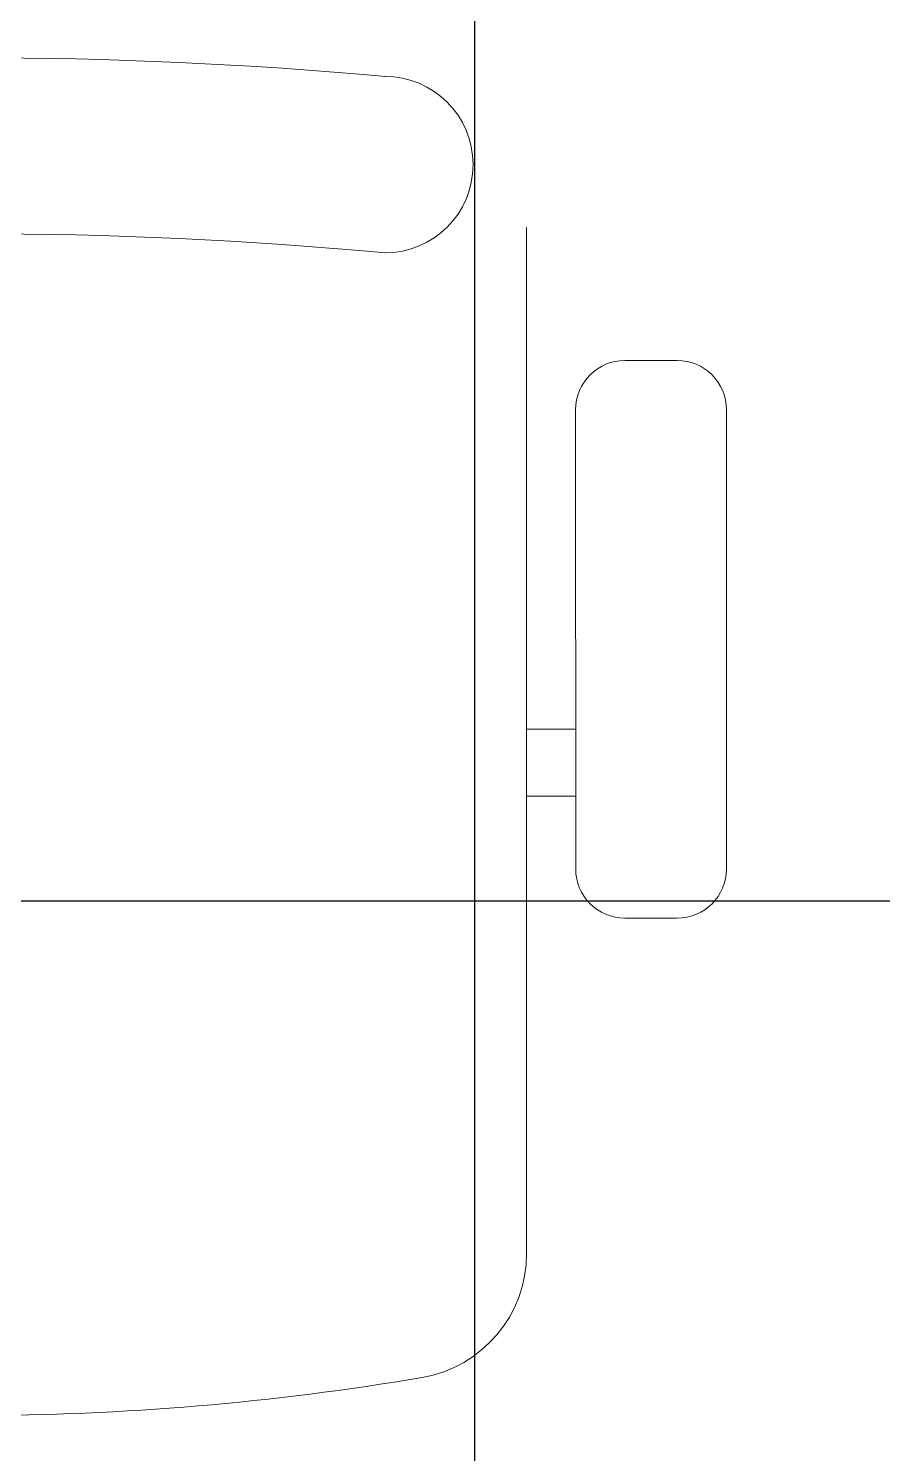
# Model space of a CAD drawing. Extents: x -12260 to 57327, y -29287 to 19916.
# Drawn here: x 16128 to 16468, y 7920 to 8487 of the extents above; entities that cross this region are included whole.
import ezdxf

# ---------------------------------------------------------------- set-up
doc = ezdxf.new("R2010")
doc.units = 0
doc.header["$LTSCALE"] = 0.25
doc.linetypes.add('DASHDOT', pattern=[25.4, 12.7, -6.35, 0, -6.35])
doc.layers.add('01-First Floor-FUR$0$FALSE CEILING', color=251, linetype='Continuous')
for name, color, linetype, lineweight in [('01-First Floor-FUR$0$LOADING', 253, 'Continuous', 5), ('01-First Floor-FUR$0$NEW Wall', 166, 'Continuous', 5), ('E-LITE-CLNG-CNDT', 6, 'DASHDOT', 35)]:
    doc.layers.add(name, color=color, linetype=linetype, lineweight=lineweight)

# ---------------------------------------------------------------- blocks, each defined once
blk = doc.blocks.new('*X119')
at = {"color": 0}
for p, q in [((5, 3), (5, 3)), ((5, 3), (5, 3)), ((5, 3), (5, 3)), ((5, 3), (5, 3)), ((5, 3), (5, 3)), ((5, 3), (5, 3)), ((5, 3), (5, 3)), ((5, 3), (5, 3)), ((5, 3), (5, 3)), ((5, 3), (5, 3)), ((5, 3), (5, 3)), ((5, 3), (5, 3)), ((5, 3), (5, 3)), ((5, 3), (5, 3)), ((5, 3), (5, 3)), ((5, 3), (5, 3)), ((5, 3), (5, 3)), ((5, 3), (5, 3)), ((5, 3), (5, 3)), ((5, 3), (5, 3)), ((5, 3), (5, 3)), ((5, 3), (5, 3)), ((5, 3), (5, 3)), ((5, 3), (5, 3)), ((5, 3), (5, 3)), ((5, 3), (5, 3)), ((5, 3), (5, 3)), ((5, 3), (5, 3)), ((5, 3), (5, 3)), ((5, 3), (5, 3)), ((5, 3), (5, 3)), ((5, 3), (5, 3)), ((5, 3), (5, 3)), ((5, 3), (5, 3)), ((5, 3), (5, 3)), ((5, 3), (5, 3)), ((5, 3), (5, 3)), ((5, 3), (5, 3)), ((5, 3), (5, 3)), ((5, 3), (5, 3)), ((5, 3), (5, 3)), ((5, 3), (5, 3)), ((5, 3), (5, 3)), ((5, 3), (5, 3)), ((5, 3), (5, 3)), ((5, 3), (5, 3)), ((5, 3), (5, 3)), ((5, 3), (5, 3)), ((5, 3), (5, 3)), ((5, 3), (5, 3)), ((5, 3), (5, 3)), ((5, 3), (5, 3)), ((5, 3), (5, 3)), ((5, 3), (5, 3)), ((5, 3), (5, 3)), ((5, 3), (5, 3)), ((5, 3), (5, 3)), ((5, 3), (5, 3)), ((5, 3), (5, 3)), ((5, 3), (5, 3)), ((5, 3), (5, 3)), ((5, 3), (5, 3)), ((5, 3), (5, 3)), ((5, 3), (5, 3)), ((5, 3), (5, 3)), ((5, 3), (5, 3)), ((6, 3), (5, 3)), ((5, 3), (5, 3)), ((6, 3), (5, 3)), ((5, 3), (5, 3)), ((6, 3), (5, 3)), ((5, 3), (5, 3)), ((6, 3), (5, 3)), ((5, 3), (5, 3)), ((5, 3), (5, 3)), ((5, 3), (5, 3)), ((5, 3), (5, 3)), ((5, 3), (5, 3)), ((5, 3), (5, 3)), ((5, 3), (5, 3)), ((5, 3), (5, 3)), ((5, 3), (5, 3)), ((5, 3), (5, 3)), ((5, 3), (5, 3)), ((5, 3), (5, 3)), ((5, 3), (5, 3)), ((5, 3), (5, 3)), ((5, 3), (5, 3)), ((5, 3), (5, 3)), ((5, 3), (5, 3)), ((5, 3), (5, 3)), ((5, 3), (5, 3)), ((5, 3), (5, 3)), ((5, 3), (5, 3)), ((5, 3), (5, 3)), ((5, 3), (5, 3)), ((6, 3), (6, 3)), ((6, 3), (6, 3)), ((6, 3), (6, 3)), ((6, 3), (6, 3)), ((6, 3), (6, 3)), ((6, 3), (6, 3)), ((6, 3), (6, 3)), ((6, 3), (6, 3)), ((6, 3), (6, 3)), ((6, 3), (6, 3)), ((6, 3), (6, 3)), ((6, 3), (6, 3)), ((6, 3), (6, 3)), ((6, 3), (6, 3)), ((6, 3), (6, 3)), ((6, 3), (6, 3)), ((6, 3), (6, 3)), ((6, 3), (6, 3)), ((6, 3), (6, 3)), ((6, 3), (6, 3)), ((6, 3), (6, 3)), ((6, 3), (6, 3)), ((6, 3), (6, 3)), ((6, 3), (6, 3)), ((6, 3), (6, 3)), ((6, 3), (6, 3)), ((6, 3), (6, 3)), ((6, 3), (6, 3)), ((6, 3), (6, 3)), ((6, 3), (6, 3)), ((6, 3), (6, 3)), ((6, 3), (6, 3)), ((6, 3), (6, 3)), ((6, 3), (6, 3)), ((6, 3), (6, 3)), ((6, 3), (6, 3)), ((6, 3), (6, 3)), ((6, 3), (6, 3)), ((6, 3), (6, 3)), ((6, 3), (6, 3)), ((6, 3), (6, 3)), ((6, 3), (6, 3)), ((6, 3), (6, 3)), ((6, 3), (6, 3)), ((6, 3), (6, 3)), ((6, 3), (6, 3)), ((6, 3), (6, 3)), ((6, 3), (6, 3)), ((6, 3), (6, 3)), ((6, 3), (6, 3)), ((6, 3), (6, 3)), ((6, 3), (6, 3)), ((6, 3), (6, 3)), ((6, 3), (6, 3)), ((6, 3), (6, 3)), ((6, 3), (6, 3)), ((6, 3), (6, 3)), ((6, 3), (6, 3)), ((6, 3), (6, 3)), ((6, 3), (6, 3)), ((6, 3), (6, 3)), ((6, 3), (6, 3)), ((6, 3), (6, 3)), ((6, 3), (6, 3)), ((6, 3), (6, 3)), ((6, 3), (6, 3)), ((6, 3), (6, 3)), ((6, 3), (6, 3)), ((6, 3), (6, 3)), ((6, 3), (6, 3)), ((6, 3), (6, 3)), ((6, 3), (6, 3)), ((6, 3), (6, 3)), ((6, 3), (6, 3)), ((6, 3), (6, 3)), ((6, 3), (6, 3)), ((6, 3), (6, 3)), ((6, 3), (6, 3)), ((6, 3), (6, 3)), ((6, 3), (6, 3)), ((6, 3), (6, 3)), ((6, 3), (6, 3)), ((6, 3), (6, 3)), ((6, 3), (6, 3)), ((6, 3), (6, 3)), ((6, 3), (6, 3)), ((6, 3), (6, 3)), ((6, 3), (6, 3)), ((6, 3), (6, 3)), ((6, 3), (6, 3)), ((6, 3), (6, 3)), ((6, 3), (6, 3)), ((6, 3), (6, 3)), ((6, 3), (6, 3)), ((6, 3), (6, 3)), ((6, 3), (6, 3)), ((6, 3), (6, 3)), ((6, 3), (6, 3)), ((6, 3), (6, 3)), ((6, 3), (6, 3)), ((6, 3), (6, 3)), ((6, 3), (6, 3)), ((6, 3), (6, 3)), ((6, 3), (6, 3)), ((6, 3), (6, 3)), ((6, 3), (6, 3)), ((6, 3), (6, 3)), ((6, 3), (6, 3)), ((6, 3), (6, 3)), ((6, 3), (6, 3)), ((6, 3), (6, 3)), ((6, 3), (6, 3)), ((6, 3), (6, 3)), ((6, 3), (6, 3)), ((6, 3), (6, 3)), ((6, 3), (6, 3)), ((6, 3), (6, 3)), ((6, 3), (6, 3)), ((6, 3), (6, 3)), ((6, 3), (6, 3)), ((6, 3), (6, 3)), ((6, 3), (6, 3)), ((6, 3), (6, 3)), ((6, 3), (6, 3)), ((6, 3), (6, 3)), ((6, 3), (6, 3)), ((6, 3), (6, 3)), ((6, 3), (6, 3)), ((6, 3), (6, 3)), ((6, 3), (6, 3)), ((6, 3), (6, 3)), ((6, 3), (6, 3)), ((6, 3), (6, 3)), ((6, 3), (6, 3)), ((6, 3), (6, 3)), ((6, 3), (6, 3)), ((6, 3), (6, 3)), ((6, 3), (6, 3)), ((6, 3), (6, 3)), ((6, 3), (6, 3)), ((6, 3), (6, 3)), ((6, 3), (6, 3)), ((6, 3), (6, 3)), ((6, 3), (6, 3)), ((6, 3), (6, 3)), ((6, 3), (6, 3)), ((6, 3), (6, 3)), ((6, 3), (6, 3)), ((6, 3), (6, 3)), ((6, 3), (6, 3)), ((6, 3), (6, 3)), ((6, 3), (6, 3)), ((6, 3), (6, 3)), ((6, 3), (6, 3)), ((6, 3), (6, 3)), ((6, 3), (6, 3)), ((6, 3), (6, 3)), ((6, 3), (6, 3)), ((6, 3), (6, 3)), ((6, 3), (6, 3)), ((6, 3), (6, 3)), ((6, 3), (6, 3)), ((6, 3), (6, 3)), ((6, 3), (6, 3)), ((6, 3), (6, 3)), ((6, 3), (6, 3)), ((6, 3), (6, 3)), ((6, 3), (6, 3)), ((6, 3), (6, 3)), ((6, 3), (6, 3)), ((6, 3), (6, 3)), ((6, 3), (6, 3)), ((6, 3), (6, 3)), ((6, 3), (6, 3)), ((6, 3), (6, 3)), ((6, 3), (6, 3)), ((6, 3), (6, 3)), ((6, 3), (6, 3)), ((6, 3), (6, 3)), ((6, 3), (6, 3)), ((6, 3), (6, 3)), ((6, 3), (6, 3)), ((6, 3), (6, 3)), ((6, 3), (6, 3)), ((6, 3), (6, 3)), ((6, 3), (6, 3)), ((6, 3), (6, 3)), ((6, 3), (6, 3)), ((6, 3), (6, 3)), ((6, 3), (6, 3)), ((6, 3), (6, 3)), ((6, 3), (6, 3)), ((6, 3), (6, 3)), ((6, 3), (6, 3)), ((6, 3), (6, 3)), ((6, 3), (6, 3)), ((6, 3), (6, 3)), ((6, 3), (6, 3)), ((6, 3), (6, 3)), ((6, 3), (6, 3)), ((6, 3), (6, 3)), ((6, 3), (6, 3)), ((6, 3), (6, 3)), ((6, 3), (6, 3)), ((6, 3), (5, 3)), ((6, 3), (5, 3)), ((6, 3), (5, 3)), ((6, 3), (5, 3)), ((6, 3), (5, 3)), ((6, 3), (6, 3)), ((6, 3), (6, 3)), ((6, 3), (6, 3)), ((6, 3), (6, 3)), ((6, 3), (6, 3)), ((6, 3), (6, 3)), ((6, 3), (6, 3)), ((6, 3), (6, 3)), ((6, 3), (6, 3)), ((6, 3), (6, 3)), ((6, 3), (6, 3)), ((6, 3), (6, 3)), ((6, 3), (6, 3)), ((6, 3), (6, 3)), ((6, 3), (6, 3)), ((6, 3), (6, 3)), ((6, 3), (6, 3)), ((6, 3), (6, 3)), ((6, 3), (6, 3)), ((6, 3), (6, 3)), ((6, 3), (6, 3)), ((6, 3), (6, 3)), ((6, 3), (6, 3)), ((6, 3), (6, 3)), ((6, 3), (6, 3)), ((6, 3), (6, 3)), ((6, 3), (6, 3)), ((6, 3), (6, 3)), ((6, 3), (6, 3)), ((6, 3), (6, 3)), ((6, 3), (6, 3)), ((6, 3), (6, 3)), ((6, 3), (6, 3)), ((6, 3), (6, 3)), ((6, 3), (6, 3)), ((6, 3), (6, 3)), ((6, 3), (6, 3)), ((6, 3), (6, 3)), ((6, 3), (6, 3)), ((6, 3), (6, 3)), ((6, 3), (6, 3)), ((6, 3), (6, 3)), ((6, 3), (6, 3)), ((6, 3), (6, 3)), ((6, 3), (6, 3)), ((6, 3), (6, 3)), ((6, 3), (6, 3)), ((6, 3), (6, 3)), ((6, 3), (6, 3)), ((6, 3), (6, 3)), ((6, 3), (6, 3)), ((6, 3), (6, 3)), ((6, 3), (6, 3)), ((6, 3), (6, 3)), ((6, 3), (6, 3)), ((6, 3), (6, 3)), ((6, 3), (6, 3)), ((6, 3), (6, 3)), ((6, 3), (6, 3)), ((6, 3), (6, 3)), ((6, 3), (6, 3)), ((6, 3), (6, 3)), ((6, 3), (6, 3)), ((6, 3), (6, 3)), ((6, 3), (6, 3)), ((6, 3), (6, 3)), ((6, 3), (6, 3)), ((6, 3), (6, 3)), ((6, 3), (6, 3)), ((6, 3), (6, 3)), ((6, 3), (6, 3)), ((6, 3), (6, 3)), ((6, 3), (6, 3)), ((6, 3), (6, 3)), ((6, 3), (6, 3)), ((6, 3), (6, 3)), ((6, 3), (6, 3)), ((6, 3), (6, 3)), ((6, 3), (6, 3)), ((6, 3), (6, 3)), ((6, 3), (6, 3)), ((6, 3), (6, 3)), ((6, 3), (6, 3)), ((6, 3), (6, 3)), ((6, 3), (6, 3)), ((6, 3), (6, 3)), ((6, 3), (6, 3)), ((6, 3), (6, 3)), ((6, 3), (6, 3)), ((6, 3), (6, 3)), ((6, 3), (6, 3)), ((6, 3), (6, 3)), ((6, 3), (6, 3)), ((6, 3), (6, 3)), ((6, 3), (6, 3)), ((6, 3), (6, 3)), ((6, 3), (6, 3)), ((6, 3), (6, 3)), ((6, 3), (6, 3)), ((6, 3), (6, 3)), ((6, 3), (6, 3)), ((6, 3), (6, 3)), ((6, 3), (6, 3)), ((6, 3), (6, 3)), ((6, 3), (6, 3)), ((6, 3), (6, 3)), ((6, 3), (6, 3)), ((6, 3), (6, 3)), ((6, 3), (6, 3)), ((6, 3), (6, 3)), ((6, 3), (6, 3)), ((6, 3), (6, 3)), ((6, 3), (6, 3)), ((6, 3), (6, 3)), ((6, 3), (6, 3)), ((6, 3), (6, 3)), ((6, 3), (6, 3)), ((6, 3), (6, 3)), ((6, 3), (6, 3)), ((6, 3), (6, 3)), ((6, 3), (6, 3)), ((6, 3), (6, 3)), ((6, 3), (6, 3)), ((6, 3), (6, 3)), ((6, 3), (6, 3)), ((6, 3), (6, 3)), ((6, 3), (6, 3)), ((6, 3), (6, 3)), ((6, 3), (6, 3)), ((6, 3), (6, 3)), ((6, 3), (6, 3)), ((6, 3), (6, 3)), ((6, 3), (6, 3)), ((6, 3), (6, 3)), ((6, 3), (6, 3)), ((6, 3), (6, 3)), ((6, 3), (6, 3)), ((6, 3), (6, 3)), ((6, 3), (6, 3)), ((6, 3), (6, 3)), ((6, 3), (6, 3)), ((6, 3), (6, 3)), ((6, 3), (6, 3)), ((6, 3), (6, 3)), ((6, 3), (6, 3)), ((6, 3), (6, 3)), ((6, 3), (6, 3)), ((6, 3), (6, 3)), ((6, 3), (6, 3)), ((6, 3), (6, 3)), ((6, 3), (6, 3)), ((6, 3), (6, 3)), ((6, 3), (6, 3)), ((6, 3), (6, 3)), ((6, 3), (6, 3)), ((6, 3), (6, 3)), ((6, 3), (6, 3)), ((6, 3), (6, 3)), ((6, 3), (6, 3)), ((6, 3), (6, 3)), ((6, 3), (6, 3)), ((6, 3), (6, 3)), ((6, 3), (6, 3)), ((6, 3), (6, 3)), ((6, 3), (6, 3)), ((6, 3), (6, 3)), ((6, 3), (6, 3)), ((6, 3), (6, 3)), ((6, 3), (6, 3)), ((6, 3), (6, 3)), ((6, 3), (6, 3)), ((6, 3), (6, 3)), ((6, 3), (6, 3)), ((6, 3), (6, 3)), ((6, 3), (6, 3)), ((6, 3), (6, 3)), ((6, 3), (6, 3)), ((6, 3), (6, 3)), ((6, 3), (6, 3)), ((6, 3), (6, 3)), ((6, 3), (6, 3)), ((6, 3), (6, 3)), ((6, 3), (6, 3)), ((6, 3), (6, 3)), ((6, 3), (6, 3)), ((6, 3), (6, 3)), ((6, 3), (6, 3)), ((6, 3), (6, 3)), ((6, 3), (6, 3)), ((6, 3), (6, 3)), ((6, 3), (6, 3)), ((6, 3), (6, 3)), ((6, 3), (6, 3)), ((6, 3), (6, 3)), ((6, 3), (6, 3)), ((6, 3), (6, 3)), ((6, 3), (6, 3)), ((6, 3), (6, 3)), ((6, 3), (6, 3)), ((6, 3), (6, 3)), ((6, 3), (6, 3)), ((6, 3), (6, 3)), ((6, 3), (6, 3)), ((6, 3), (6, 3)), ((6, 3), (6, 3)), ((6, 3), (6, 3)), ((6, 3), (6, 3)), ((6, 3), (6, 3)), ((6, 3), (6, 3)), ((6, 3), (6, 3)), ((6, 3), (6, 3)), ((6, 3), (6, 3)), ((6, 3), (6, 3)), ((6, 3), (6, 3)), ((6, 3), (6, 3)), ((6, 3), (6, 3)), ((6, 3), (6, 3)), ((6, 3), (6, 3)), ((6, 3), (6, 3)), ((6, 3), (6, 3)), ((6, 3), (6, 3)), ((6, 3), (6, 3)), ((6, 3), (6, 3)), ((6, 3), (6, 3)), ((6, 3), (6, 3)), ((6, 3), (6, 3)), ((6, 3), (6, 3)), ((6, 3), (6, 3)), ((6, 3), (6, 3)), ((6, 3), (6, 3)), ((6, 3), (6, 3)), ((6, 3), (6, 3)), ((6, 3), (6, 3)), ((6, 3), (6, 3)), ((6, 3), (6, 3)), ((6, 3), (6, 3)), ((6, 3), (6, 3)), ((6, 3), (6, 3)), ((6, 3), (6, 3)), ((6, 3), (6, 3)), ((6, 3), (6, 3)), ((6, 3), (6, 3)), ((6, 3), (6, 3)), ((6, 3), (6, 3)), ((6, 3), (6, 3)), ((6, 3), (6, 3)), ((6, 3), (6, 3)), ((6, 3), (6, 3)), ((6, 3), (6, 3)), ((6, 3), (6, 3)), ((6, 3), (6, 3)), ((6, 3), (6, 3)), ((6, 3), (6, 3)), ((6, 3), (6, 3)), ((6, 3), (6, 3)), ((6, 3), (6, 3)), ((6, 3), (6, 3)), ((6, 3), (6, 3)), ((6, 3), (6, 3)), ((6, 3), (6, 3)), ((6, 3), (6, 3)), ((6, 3), (6, 3)), ((6, 3), (6, 3)), ((6, 3), (6, 3)), ((6, 3), (6, 3)), ((6, 3), (6, 3)), ((6, 3), (6, 3)), ((6, 3), (6, 3)), ((6, 3), (6, 3)), ((6, 3), (6, 3)), ((6, 3), (6, 3)), ((6, 3), (6, 3)), ((6, 3), (6, 3)), ((6, 3), (6, 3)), ((6, 3), (6, 3)), ((6, 3), (6, 3)), ((6, 3), (6, 3)), ((6, 3), (6, 3)), ((6, 3), (6, 3)), ((6, 3), (6, 3)), ((6, 3), (6, 3)), ((6, 3), (6, 3)), ((6, 3), (6, 3)), ((6, 3), (6, 3)), ((6, 3), (6, 3)), ((6, 3), (6, 3)), ((6, 3), (6, 3)), ((6, 3), (6, 3)), ((6, 3), (6, 3)), ((6, 3), (6, 3)), ((6, 3), (6, 3)), ((6, 3), (6, 3)), ((6, 3), (6, 3)), ((6, 3), (6, 3)), ((6, 3), (6, 3)), ((6, 3), (6, 3)), ((6, 3), (6, 3)), ((6, 3), (6, 3)), ((6, 3), (6, 3)), ((6, 3), (6, 3)), ((6, 3), (6, 3)), ((6, 3), (6, 3)), ((6, 3), (6, 3)), ((6, 3), (6, 3)), ((6, 3), (6, 3)), ((6, 3), (6, 3)), ((6, 3), (6, 3)), ((6, 3), (6, 3)), ((6, 3), (6, 3)), ((6, 3), (6, 3)), ((6, 3), (6, 3)), ((6, 3), (6, 3)), ((6, 3), (6, 3)), ((6, 3), (6, 3)), ((6, 3), (6, 3)), ((6, 3), (6, 3)), ((6, 3), (6, 3))]:
    blk.add_line(p, q, dxfattribs=at)
blk = doc.blocks.new('*X120')
at = {"color": 0}
for p, q in [((13, 1), (13, 1)), ((13, 1), (13, 1)), ((13, 1), (13, 1)), ((13, 1), (13, 1)), ((13, 1), (13, 1)), ((13, 1), (13, 1)), ((13, 1), (13, 1)), ((13, 1), (13, 1)), ((13, 1), (13, 1)), ((13, 1), (13, 1)), ((13, 1), (13, 1)), ((13, 1), (13, 1)), ((13, 1), (13, 1)), ((13, 1), (13, 1)), ((13, 1), (13, 1)), ((13, 1), (14, 1)), ((13, 1), (14, 1)), ((13, 1), (14, 1)), ((13, 1), (13, 1)), ((13, 1), (13, 1)), ((13, 1), (13, 1)), ((13, 1), (13, 1)), ((13, 1), (13, 1)), ((13, 1), (13, 1)), ((13, 1), (13, 1)), ((13, 1), (13, 1)), ((13, 1), (13, 1)), ((13, 1), (13, 1)), ((13, 1), (13, 1)), ((13, 1), (13, 1)), ((13, 1), (13, 1)), ((13, 1), (13, 1)), ((13, 1), (13, 1)), ((13, 1), (13, 1)), ((13, 1), (13, 1)), ((13, 1), (13, 1)), ((13, 1), (13, 1)), ((13, 1), (13, 1)), ((13, 1), (13, 1)), ((13, 1), (13, 1)), ((13, 1), (13, 1)), ((13, 1), (13, 1)), ((13, 1), (13, 1)), ((13, 1), (13, 1)), ((13, 1), (13, 1)), ((13, 1), (13, 1)), ((13, 1), (13, 1)), ((13, 1), (13, 1)), ((13, 1), (13, 1)), ((13, 1), (13, 1)), ((13, 1), (13, 1)), ((13, 1), (13, 1)), ((13, 1), (13, 1)), ((13, 1), (13, 1)), ((13, 1), (13, 1)), ((13, 1), (13, 1)), ((13, 1), (13, 1)), ((13, 1), (13, 1)), ((13, 1), (13, 1)), ((13, 1), (13, 1)), ((13, 1), (13, 1)), ((13, 1), (13, 1)), ((13, 1), (13, 1)), ((13, 1), (13, 1)), ((13, 1), (13, 1)), ((13, 1), (13, 1)), ((13, 1), (13, 1)), ((13, 1), (13, 1)), ((13, 1), (13, 1)), ((13, 1), (13, 1)), ((13, 1), (13, 1)), ((13, 1), (13, 1)), ((13, 1), (13, 1)), ((13, 1), (13, 1)), ((13, 1), (13, 1)), ((13, 1), (13, 1)), ((13, 1), (13, 1)), ((13, 1), (13, 1)), ((13, 1), (13, 1)), ((13, 1), (13, 1)), ((13, 1), (13, 1)), ((13, 1), (13, 1)), ((13, 1), (13, 1)), ((13, 1), (13, 1)), ((13, 1), (13, 1)), ((13, 1), (13, 1)), ((13, 1), (13, 1)), ((13, 1), (13, 1)), ((13, 1), (13, 1)), ((13, 1), (13, 1)), ((13, 1), (13, 1)), ((13, 1), (13, 1)), ((13, 1), (13, 1)), ((13, 1), (13, 1)), ((13, 1), (13, 1)), ((13, 1), (13, 1)), ((13, 1), (13, 1)), ((13, 1), (13, 1)), ((13, 1), (13, 1)), ((13, 1), (13, 1)), ((13, 1), (13, 1)), ((13, 1), (13, 1)), ((13, 1), (13, 1)), ((13, 1), (13, 1)), ((13, 1), (13, 1)), ((13, 1), (13, 1)), ((13, 1), (13, 1)), ((13, 1), (13, 1)), ((13, 1), (13, 1)), ((13, 1), (13, 1)), ((13, 1), (13, 1)), ((13, 1), (13, 1)), ((13, 1), (13, 1)), ((13, 1), (13, 1)), ((13, 1), (13, 1)), ((13, 1), (13, 1)), ((13, 1), (13, 1)), ((13, 1), (13, 1)), ((13, 1), (13, 1)), ((13, 1), (13, 1)), ((13, 1), (13, 1)), ((13, 1), (13, 1)), ((13, 1), (13, 1)), ((13, 1), (14, 1)), ((13, 0), (13, 0)), ((13, 0), (13, 0)), ((13, 0), (13, 0)), ((13, 0), (13, 0)), ((13, 0), (13, 0)), ((13, 0), (13, 0)), ((13, 0), (13, 0)), ((13, 0), (13, 0)), ((13, 0), (13, 0)), ((13, 0), (13, 0)), ((13, 0), (13, 0)), ((13, 0), (13, 0)), ((13, 0), (13, 0)), ((13, 0), (13, 0)), ((13, 0), (13, 0)), ((13, 0), (13, 0)), ((13, 0), (13, 0)), ((13, 0), (13, 0)), ((13, 0), (13, 0)), ((13, 0), (13, 0)), ((13, 0), (13, 0)), ((13, 0), (13, 0)), ((13, 0), (13, 0)), ((13, 0), (13, 0)), ((13, 0), (13, 0)), ((13, 0), (13, 0)), ((13, 0), (13, 0)), ((13, 0), (13, 0)), ((13, 0), (13, 0)), ((13, 0), (13, 0)), ((13, 0), (13, 0)), ((13, 0), (13, 0)), ((13, 0), (13, 0)), ((13, 0), (13, 0)), ((13, 0), (13, 0)), ((13, 0), (13, 0)), ((13, 0), (13, 0)), ((13, 0), (13, 0)), ((13, 0), (13, 0)), ((13, 0), (13, 0)), ((13, 0), (13, 0)), ((13, 0), (13, 0)), ((13, 0), (13, 0)), ((13, 0), (13, 0)), ((13, 0), (13, 0)), ((13, 0), (13, 0)), ((13, 0), (13, 0)), ((13, 0), (13, 0)), ((13, 0), (14, 0)), ((13, 0), (14, 0)), ((13, 0), (13, 0)), ((13, 0), (14, 0)), ((14, 1), (14, 1)), ((14, 1), (14, 1)), ((14, 1), (14, 1)), ((14, 1), (14, 1)), ((14, 1), (14, 1)), ((14, 1), (14, 1)), ((14, 1), (14, 1)), ((14, 1), (14, 1)), ((14, 1), (14, 1)), ((14, 1), (14, 1)), ((14, 1), (14, 1)), ((14, 1), (14, 1)), ((14, 1), (14, 1)), ((14, 1), (14, 1)), ((14, 1), (14, 1)), ((14, 1), (14, 1)), ((14, 1), (14, 1)), ((14, 1), (14, 1)), ((14, 1), (14, 1)), ((14, 1), (14, 1)), ((14, 1), (14, 1)), ((14, 1), (14, 1)), ((14, 1), (14, 1)), ((14, 1), (14, 1)), ((14, 1), (14, 1)), ((14, 1), (14, 1)), ((14, 1), (14, 1)), ((14, 1), (14, 1)), ((14, 1), (14, 1)), ((14, 1), (14, 1)), ((14, 1), (14, 1)), ((14, 1), (14, 1)), ((14, 1), (14, 1)), ((14, 1), (14, 1)), ((14, 1), (14, 1)), ((14, 1), (14, 1)), ((14, 1), (14, 1)), ((14, 1), (14, 1)), ((14, 1), (14, 1)), ((14, 1), (14, 1)), ((14, 1), (14, 1)), ((14, 1), (14, 1)), ((14, 1), (14, 1)), ((14, 1), (14, 1)), ((14, 1), (14, 1)), ((14, 1), (14, 1)), ((14, 1), (14, 1)), ((14, 1), (14, 1)), ((14, 1), (14, 1)), ((14, 1), (14, 1)), ((14, 1), (14, 1)), ((14, 1), (14, 1)), ((14, 1), (14, 1)), ((14, 1), (14, 1)), ((14, 1), (14, 1)), ((14, 1), (14, 1)), ((14, 1), (14, 1)), ((14, 1), (14, 1)), ((14, 1), (14, 1)), ((14, 1), (14, 1)), ((14, 1), (14, 1)), ((14, 1), (14, 1)), ((14, 1), (14, 1)), ((14, 1), (14, 1)), ((14, 1), (14, 1)), ((14, 1), (14, 1)), ((14, 1), (14, 1)), ((14, 1), (14, 1)), ((14, 1), (14, 1)), ((14, 1), (14, 1)), ((14, 1), (14, 1)), ((14, 1), (14, 1)), ((14, 1), (14, 1)), ((14, 1), (14, 1)), ((14, 1), (14, 1)), ((14, 1), (14, 1)), ((14, 1), (14, 1)), ((14, 1), (14, 1)), ((14, 1), (14, 1)), ((14, 1), (14, 1)), ((14, 1), (14, 1)), ((14, 1), (14, 1)), ((14, 1), (14, 1)), ((14, 1), (14, 1)), ((14, 1), (14, 1)), ((14, 1), (14, 1)), ((14, 1), (14, 1)), ((14, 1), (14, 1)), ((14, 1), (14, 1)), ((14, 1), (14, 1)), ((14, 1), (14, 1)), ((14, 1), (14, 1)), ((14, 1), (14, 1)), ((14, 1), (14, 1)), ((14, 0), (14, 0)), ((14, 0), (14, 0)), ((14, 0), (14, 0)), ((14, 0), (14, 0)), ((14, 0), (14, 0)), ((14, 0), (14, 0)), ((14, 0), (14, 0)), ((14, 0), (14, 0)), ((14, 0), (14, 0)), ((14, 0), (14, 0)), ((14, 0), (14, 0)), ((14, 0), (14, 0)), ((14, 0), (14, 0)), ((14, 0), (14, 0)), ((14, 0), (14, 0)), ((14, 0), (14, 0)), ((14, 0), (14, 0)), ((14, 0), (14, 0)), ((14, 0), (14, 0)), ((14, 0), (14, 0)), ((14, 0), (14, 0)), ((14, 0), (14, 0)), ((14, 0), (14, 0)), ((14, 0), (14, 0)), ((14, 0), (14, 0)), ((14, 0), (14, 0)), ((14, 0), (14, 0)), ((14, 0), (14, 0)), ((14, 0), (14, 0)), ((14, 0), (14, 0)), ((14, 0), (14, 0)), ((14, 0), (14, 0)), ((14, 0), (14, 0)), ((14, 0), (14, 0)), ((14, 0), (14, 0)), ((14, 0), (14, 0)), ((14, 0), (14, 0)), ((14, 0), (14, 0)), ((14, 0), (14, 0)), ((14, 0), (14, 0)), ((14, 0), (14, 0)), ((14, 0), (14, 0)), ((14, 0), (14, 0)), ((14, 0), (14, 0)), ((14, 0), (14, 0)), ((14, 0), (14, 0)), ((14, 0), (14, 0)), ((14, 0), (14, 0)), ((13, 0), (13, 0)), ((13, 0), (14, 0)), ((13, 0), (13, 0)), ((13, 0), (14, 0)), ((13, 0), (13, 0)), ((13, 0), (14, 0)), ((13, 0), (13, 0)), ((13, 0), (13, 0)), ((13, 0), (13, 0)), ((13, 0), (13, 0)), ((13, 0), (14, 0)), ((13, 0), (13, 0)), ((13, 0), (14, 0)), ((13, 0), (13, 0)), ((13, 0), (14, 0)), ((13, 0), (13, 0)), ((13, 0), (14, 0)), ((13, 0), (13, 0)), ((13, 0), (14, 0)), ((13, 0), (13, 0)), ((13, 0), (14, 0)), ((13, 0), (13, 0)), ((13, 0), (14, 0)), ((13, 0), (13, 0)), ((13, 0), (13, 0)), ((13, 0), (13, 0)), ((13, 0), (14, 0)), ((13, 0), (13, 0)), ((13, 0), (14, 0)), ((13, 0), (13, 0)), ((13, 0), (14, 0)), ((13, 0), (13, 0)), ((13, 0), (14, 0)), ((13, 0), (13, 0)), ((13, 0), (13, 0)), ((13, 0), (13, 0)), ((13, 0), (13, 0)), ((13, 0), (13, 0)), ((13, 0), (13, 0)), ((13, 0), (13, 0)), ((13, 0), (13, 0)), ((13, 0), (13, 0)), ((13, 0), (13, 0)), ((13, 0), (13, 0)), ((13, 0), (13, 0)), ((13, 0), (13, 0)), ((13, 0), (13, 0)), ((13, 0), (13, 0)), ((13, 0), (13, 0)), ((13, 0), (13, 0)), ((13, 0), (13, 0)), ((13, 0), (13, 0)), ((13, 0), (13, 0)), ((13, 0), (13, 0)), ((13, 0), (13, 0)), ((13, 0), (13, 0)), ((13, 0), (13, 0)), ((13, 0), (13, 0)), ((13, 0), (13, 0)), ((13, 0), (13, 0)), ((13, 0), (13, 0)), ((13, 0), (13, 0)), ((13, 0), (13, 0)), ((13, 0), (13, 0)), ((13, -1), (13, -1)), ((13, -1), (13, -1)), ((13, -1), (13, -1)), ((13, -1), (13, -1)), ((13, -1), (13, -1)), ((13, -1), (14, -1)), ((13, -1), (13, -1)), ((14, 0), (14, 0)), ((14, 0), (14, 0)), ((14, 0), (14, 0)), ((14, 0), (14, 0)), ((14, 0), (14, 0)), ((14, 0), (14, 0)), ((14, 0), (14, 0)), ((14, 0), (14, 0)), ((14, 0), (14, 0)), ((14, 0), (14, 0)), ((14, 0), (14, 0)), ((14, 0), (14, 0)), ((14, 0), (14, 0)), ((14, 0), (14, 0)), ((14, 0), (14, 0)), ((13, 0), (14, 0)), ((14, 0), (14, 0)), ((14, 0), (14, 0)), ((14, 0), (14, 0)), ((14, 0), (14, 0)), ((14, 0), (14, 0)), ((14, 0), (14, 0)), ((14, 0), (14, 0)), ((14, 0), (14, 0)), ((14, 0), (14, 0)), ((14, 0), (14, 0)), ((14, 0), (14, 0)), ((14, 0), (14, 0)), ((14, 0), (14, 0)), ((14, 0), (14, 0)), ((14, 0), (14, 0)), ((14, 0), (14, 0)), ((14, 0), (14, 0)), ((14, 0), (14, 0)), ((14, 0), (14, 0)), ((14, 0), (14, 0)), ((14, 0), (14, 0)), ((14, 0), (14, 0)), ((14, 0), (14, 0)), ((14, 0), (14, 0)), ((14, 0), (14, 0)), ((14, 0), (14, 0)), ((14, 0), (14, 0)), ((14, 0), (14, 0)), ((14, 0), (14, 0)), ((14, 0), (14, 0)), ((14, 0), (14, 0)), ((14, 0), (14, 0)), ((14, 0), (14, 0)), ((14, 0), (14, 0)), ((14, -1), (14, -1)), ((14, -1), (14, -1)), ((14, -1), (14, -1)), ((14, -1), (14, -1)), ((14, -1), (14, -1))]:
    blk.add_line(p, q, dxfattribs=at)
blk = doc.blocks.new('01-First Floor-FUR$0$GF21018-P')
at = {"color": 0}
for p, q in [((0.22049, 0.47563), (0.22049, 0.0675)), ((0.25963, 0.34221), (0.2804, 0.34221)), ((0.24001, 0.32259), (0.24001, 0.14)), ((0.30001, 0.32259), (0.30001, 0.14)), ((0.22049, 0.29372), (0.24001, 0.29372)), ((0.22049, 0.26708), (0.24001, 0.26708)), ((0.25963, 0.12039), (0.2804, 0.12039))]:
    blk.add_line(p, q, dxfattribs=at)
for points in [[(0.24001, 0.29372), (0.24001, 0.29372), (0.24001, 0.29372), (0.24001, 0.29372), (0.24001, 0.29372), (0.24001, 0.29372), (0.24001, 0.29372), (0.24001, 0.29372), (0.24001, 0.29372), (0.24001, 0.29372), (0.24001, 0.29372), (0.24001, 0.29372), (0.24001, 0.29372), (0.24001, 0.29372), (0.24001, 0.29372), (0.24001, 0.29372), (0.24001, 0.29372), (0.24001, 0.29372), (0.24001, 0.29372), (0.24001, 0.29372), (0.24001, 0.29372), (0.24001, 0.29372), (0.24001, 0.29372), (0.24001, 0.29372), (0.24001, 0.29372), (0.24001, 0.29372), (0.24001, 0.29372), (0.24001, 0.29372), (0.24001, 0.29372), (0.24001, 0.29372), (0.24001, 0.29372), (0.24001, 0.29372), (0.24001, 0.29372), (0.24001, 0.29372), (0.24001, 0.29372), (0.24001, 0.29372), (0.24001, 0.29372), (0.24001, 0.29372), (0.24001, 0.29372), (0.24001, 0.29372), (0.24001, 0.29372), (0.24001, 0.29372), (0.24001, 0.29372), (0.24001, 0.29372), (0.24001, 0.29372), (0.24001, 0.29372), (0.24001, 0.29372), (0.24001, 0.29372), (0.24001, 0.29372), (0.24001, 0.29372), (0.24001, 0.29372), (0.24001, 0.29372), (0.24001, 0.29372), (0.24001, 0.29372), (0.24001, 0.29372), (0.24001, 0.29372), (0.24001, 0.29372), (0.24001, 0.29372), (0.24001, 0.29372), (0.24001, 0.29372), (0.24001, 0.29372), (0.24001, 0.29372), (0.24001, 0.29372), (0.24001, 0.29372), (0.24001, 0.29372), (0.24001, 0.29372), (0.24001, 0.29372), (0.24001, 0.29372), (0.24001, 0.29372), (0.24001, 0.29372), (0.24001, 0.29372), (0.24001, 0.29372), (0.24001, 0.29372), (0.24001, 0.29372), (0.24001, 0.29372), (0.24001, 0.29372), (0.24001, 0.29372), (0.24001, 0.29372), (0.24001, 0.29372), (0.24001, 0.29372), (0.24001, 0.29372), (0.24001, 0.29372), (0.24001, 0.29372), (0.24001, 0.29372), (0.24001, 0.29372), (0.24001, 0.29372), (0.24001, 0.29372), (0.24001, 0.29372), (0.24001, 0.29372), (0.24001, 0.29372), (0.24001, 0.29372), (0.24001, 0.29372), (0.24001, 0.29372), (0.24001, 0.29372), (0.24001, 0.29372), (0.24001, 0.29372), (0.24001, 0.29372), (0.24001, 0.29372), (0.24001, 0.29372), (0.24001, 0.29372), (0.24001, 0.29372), (0.24001, 0.29372), (0.24001, 0.29372), (0.24001, 0.29372), (0.24001, 0.29372), (0.24001, 0.29372), (0.24001, 0.29372), (0.24001, 0.29372), (0.24001, 0.29372), (0.24001, 0.29372), (0.24001, 0.29372), (0.24001, 0.29372), (0.24001, 0.29372), (0.24001, 0.29372), (0.24001, 0.29372), (0.24001, 0.29372), (0.24001, 0.29372), (0.24001, 0.29372), (0.24001, 0.29372), (0.24001, 0.29372), (0.24001, 0.29372), (0.24001, 0.29372), (0.24001, 0.29372), (0.24001, 0.29372), (0.24001, 0.29372), (0.24001, 0.29372), (0.24001, 0.29372), (0.24001, 0.29372), (0.24001, 0.29372), (0.24001, 0.29372), (0.24001, 0.29372), (0.24001, 0.29372), (0.24001, 0.29372), (0.24001, 0.29372), (0.24001, 0.29372), (0.24001, 0.29372), (0.24001, 0.29372), (0.24001, 0.29372), (0.24001, 0.29372), (0.24001, 0.29372), (0.24001, 0.29372), (0.24001, 0.29372), (0.24001, 0.29372), (0.24001, 0.29372), (0.24001, 0.29372), (0.24001, 0.29372), (0.24001, 0.29372), (0.24001, 0.29372), (0.24001, 0.29372), (0.24001, 0.29372), (0.24001, 0.29372), (0.24001, 0.29372), (0.24001, 0.29372), (0.24001, 0.29372), (0.24001, 0.29372), (0.24001, 0.29372), (0.24001, 0.29372), (0.24001, 0.29372), (0.24001, 0.29372), (0.24001, 0.29372), (0.24001, 0.29372), (0.24001, 0.29372), (0.24001, 0.29372), (0.24001, 0.29372), (0.24001, 0.29372), (0.24001, 0.29372), (0.24001, 0.29372), (0.24001, 0.29372), (0.24001, 0.29372), (0.24001, 0.29372), (0.24001, 0.29372), (0.24001, 0.29372), (0.24001, 0.29372), (0.24001, 0.29372), (0.24001, 0.29372), (0.24001, 0.29372), (0.24001, 0.29372), (0.24001, 0.29372), (0.24001, 0.29372), (0.24001, 0.29372), (0.24001, 0.29372), (0.24001, 0.29372), (0.24001, 0.29372), (0.24001, 0.29372), (0.24001, 0.29372), (0.24001, 0.29372), (0.24001, 0.29372), (0.24001, 0.29372), (0.24001, 0.29372), (0.24001, 0.29372), (0.24001, 0.29372), (0.24001, 0.29372), (0.24001, 0.29372), (0.24001, 0.29372), (0.24001, 0.29372), (0.24001, 0.29372), (0.24001, 0.29372), (0.24001, 0.29372), (0.24001, 0.29372), (0.24001, 0.29372), (0.24001, 0.29372), (0.24001, 0.29372), (0.24001, 0.29372), (0.24001, 0.29372), (0.24001, 0.29372), (0.24001, 0.29372), (0.24001, 0.29372), (0.24001, 0.29372), (0.24001, 0.29372), (0.24001, 0.29372), (0.24001, 0.29372), (0.24001, 0.29372), (0.24001, 0.29372), (0.24001, 0.29372), (0.24001, 0.29372), (0.24001, 0.29372), (0.24001, 0.29372), (0.24001, 0.29372), (0.24001, 0.29372), (0.24001, 0.29372), (0.24001, 0.29372), (0.24001, 0.29372), (0.24001, 0.29372), (0.24001, 0.29372), (0.24001, 0.29372), (0.24001, 0.29372), (0.24001, 0.29372), (0.24001, 0.29372), (0.24001, 0.29372), (0.24001, 0.29372), (0.24001, 0.29372), (0.24001, 0.29372), (0.24001, 0.29372), (0.24001, 0.29372), (0.24001, 0.29372), (0.24001, 0.29372), (0.24001, 0.29372), (0.24001, 0.29372), (0.24001, 0.29372), (0.24001, 0.29372), (0.24001, 0.29372), (0.24001, 0.29372), (0.24001, 0.29372), (0.24001, 0.29372), (0.24001, 0.29372), (0.24001, 0.29372), (0.24001, 0.29372), (0.24001, 0.29372), (0.24001, 0.29372), (0.24001, 0.29372), (0.24001, 0.29372), (0.24001, 0.29372), (0.24001, 0.29372), (0.24001, 0.29372), (0.24001, 0.29372), (0.24001, 0.29372), (0.24001, 0.29372), (0.24001, 0.29372), (0.24001, 0.29372), (0.24001, 0.29372), (0.24001, 0.29372), (0.24001, 0.29372), (0.24001, 0.29372), (0.24001, 0.29372), (0.24001, 0.29372), (0.24001, 0.29372), (0.24001, 0.29372), (0.24001, 0.29372), (0.24001, 0.29372), (0.24001, 0.29372), (0.24001, 0.29372), (0.24001, 0.29372), (0.24001, 0.29372), (0.24001, 0.29372), (0.24001, 0.29372), (0.24001, 0.29372), (0.24001, 0.29372)], [(0.24001, 0.29372), (0.24001, 0.29372), (0.24001, 0.29372), (0.24001, 0.29372), (0.24001, 0.29372), (0.24001, 0.29372), (0.24001, 0.29372), (0.24001, 0.29372), (0.24001, 0.29372), (0.24001, 0.29372), (0.24001, 0.29372), (0.24001, 0.29372), (0.24001, 0.29372), (0.24001, 0.29372), (0.24001, 0.29372), (0.24001, 0.29372), (0.24001, 0.29372), (0.24001, 0.29372), (0.24001, 0.29372), (0.24001, 0.29372), (0.24001, 0.29372), (0.24001, 0.29372), (0.24001, 0.29372), (0.24001, 0.29372), (0.24001, 0.29372), (0.24001, 0.29372), (0.24001, 0.29372), (0.24001, 0.29372), (0.24001, 0.29372), (0.24001, 0.29372), (0.24001, 0.29372), (0.24001, 0.29372), (0.24001, 0.29372), (0.24001, 0.29372), (0.24001, 0.29372), (0.24001, 0.29372), (0.24001, 0.29372), (0.24001, 0.29372), (0.24001, 0.29372), (0.24001, 0.29372), (0.24001, 0.29372), (0.24001, 0.29372), (0.24001, 0.29372), (0.24001, 0.29372), (0.24001, 0.29372), (0.24001, 0.29372), (0.24001, 0.29372), (0.24001, 0.29372), (0.24001, 0.29372), (0.24001, 0.29372), (0.24001, 0.29372), (0.24001, 0.29372), (0.24001, 0.29372), (0.24001, 0.29372), (0.24001, 0.29372), (0.24001, 0.29372), (0.24001, 0.29372), (0.24001, 0.29372), (0.24001, 0.29372), (0.24001, 0.29372), (0.24001, 0.29372), (0.24001, 0.29372), (0.24001, 0.29372), (0.24001, 0.29372), (0.24001, 0.29372), (0.24001, 0.29372), (0.24001, 0.29372), (0.24001, 0.29372), (0.24001, 0.29372), (0.24001, 0.29372), (0.24001, 0.29372), (0.24001, 0.29372), (0.24001, 0.29372), (0.24001, 0.29372), (0.24001, 0.29372), (0.24001, 0.29372), (0.24001, 0.29372), (0.24001, 0.29372), (0.24001, 0.29372), (0.24001, 0.29372), (0.24001, 0.29372), (0.24001, 0.29372), (0.24001, 0.29372), (0.24001, 0.29372), (0.24001, 0.29372), (0.24001, 0.29372), (0.24001, 0.29372), (0.24001, 0.29372), (0.24001, 0.29372), (0.24001, 0.29372), (0.24001, 0.29372), (0.24001, 0.29372), (0.24001, 0.29372), (0.24001, 0.29372), (0.24001, 0.29372), (0.24001, 0.29372), (0.24001, 0.29372), (0.24001, 0.29372), (0.24001, 0.29372), (0.24001, 0.29372), (0.24001, 0.29372), (0.24001, 0.29372), (0.24001, 0.29372), (0.24001, 0.29372), (0.24001, 0.29372), (0.24001, 0.29372), (0.24001, 0.29372), (0.24001, 0.29372), (0.24001, 0.29372), (0.24001, 0.29372), (0.24001, 0.29372), (0.24001, 0.29372), (0.24001, 0.29372), (0.24001, 0.29372), (0.24001, 0.29372), (0.24001, 0.29372), (0.24001, 0.29372), (0.24001, 0.29372), (0.24001, 0.29372), (0.24001, 0.29372), (0.24001, 0.29372), (0.24001, 0.29372), (0.24001, 0.29372), (0.24001, 0.29372), (0.24001, 0.29372), (0.24001, 0.29372), (0.24001, 0.29372), (0.24001, 0.29372), (0.24001, 0.29372), (0.24001, 0.29372), (0.24001, 0.29372), (0.24001, 0.29372), (0.24001, 0.29372), (0.24001, 0.29372), (0.24001, 0.29372), (0.24001, 0.29372), (0.24001, 0.29372), (0.24001, 0.29372), (0.24001, 0.29372), (0.24001, 0.29372), (0.24001, 0.29372), (0.24001, 0.29372), (0.24001, 0.29372), (0.24001, 0.29372), (0.24001, 0.29372), (0.24001, 0.29372), (0.24001, 0.29372), (0.24001, 0.29372), (0.24001, 0.29372), (0.24001, 0.29372), (0.24001, 0.29372), (0.24001, 0.29372), (0.24001, 0.29372), (0.24001, 0.29372), (0.24001, 0.29372), (0.24001, 0.29372), (0.24001, 0.29372), (0.24001, 0.29372), (0.24001, 0.29372), (0.24001, 0.29372), (0.24001, 0.29372), (0.24001, 0.29372), (0.24001, 0.29372), (0.24001, 0.29372), (0.24001, 0.29372), (0.24001, 0.29372), (0.24001, 0.29372), (0.24001, 0.29372), (0.24001, 0.29372), (0.24001, 0.29372), (0.24001, 0.29372), (0.24001, 0.29372), (0.24001, 0.29372), (0.24001, 0.29372), (0.24001, 0.29372), (0.24001, 0.29372), (0.24001, 0.29372), (0.24001, 0.29372), (0.24001, 0.29372), (0.24001, 0.29372), (0.24001, 0.29372), (0.24001, 0.29372), (0.24001, 0.29372), (0.24001, 0.29372), (0.24001, 0.29372), (0.24001, 0.29372), (0.24001, 0.29372), (0.24001, 0.29372), (0.24001, 0.29372), (0.24001, 0.29372), (0.24001, 0.29372), (0.24001, 0.29372), (0.24001, 0.29372), (0.24001, 0.29372), (0.24001, 0.29372), (0.24001, 0.29372), (0.24001, 0.29372), (0.24001, 0.29372), (0.24001, 0.29372), (0.24001, 0.29372), (0.24001, 0.29372), (0.24001, 0.29372), (0.24001, 0.29372), (0.24001, 0.29372), (0.24001, 0.29372), (0.24001, 0.29372), (0.24001, 0.29372), (0.24001, 0.29372), (0.24001, 0.29372), (0.24001, 0.29372), (0.24001, 0.29372), (0.24001, 0.29372), (0.24001, 0.29372), (0.24001, 0.29372), (0.24001, 0.29372), (0.24001, 0.29372), (0.24001, 0.29372), (0.24001, 0.29372), (0.24001, 0.29372)], [(0.24001, 0.29372), (0.24001, 0.29372), (0.24001, 0.29372), (0.24001, 0.29372), (0.24001, 0.29372), (0.24001, 0.29372), (0.24001, 0.29372), (0.24001, 0.29372), (0.24001, 0.29372), (0.24001, 0.29372), (0.24001, 0.29372), (0.24001, 0.29372), (0.24001, 0.29372), (0.24001, 0.29372), (0.24001, 0.29372), (0.24001, 0.29372), (0.24001, 0.29372), (0.24001, 0.29372), (0.24001, 0.29372), (0.24001, 0.29372), (0.24001, 0.29372), (0.24001, 0.29372), (0.24001, 0.29372), (0.24001, 0.29372), (0.24001, 0.29372), (0.24001, 0.29372), (0.24001, 0.29372), (0.24001, 0.29372), (0.24001, 0.29372), (0.24001, 0.29372), (0.24001, 0.29372), (0.24001, 0.29372), (0.24001, 0.29372), (0.24001, 0.29372), (0.24001, 0.29372), (0.24001, 0.29372), (0.24001, 0.29372), (0.24001, 0.29372), (0.24001, 0.29372), (0.24001, 0.29372), (0.24001, 0.29372), (0.24001, 0.29372), (0.24001, 0.29372), (0.24001, 0.29372), (0.24001, 0.29372), (0.24001, 0.29372), (0.24001, 0.29372), (0.24001, 0.29372), (0.24001, 0.29372), (0.24001, 0.29372), (0.24001, 0.29372), (0.24001, 0.29372), (0.24001, 0.29372), (0.24001, 0.29372), (0.24001, 0.29372), (0.24001, 0.29372), (0.24001, 0.29372), (0.24001, 0.29372), (0.24001, 0.29372), (0.24001, 0.29372), (0.24001, 0.29372), (0.24001, 0.29372), (0.24001, 0.29372), (0.24001, 0.29372), (0.24001, 0.29372), (0.24001, 0.29372), (0.24001, 0.29372), (0.24001, 0.29372), (0.24001, 0.29372), (0.24001, 0.29372), (0.24001, 0.29372), (0.24001, 0.29372), (0.24001, 0.29372), (0.24001, 0.29372), (0.24001, 0.29372), (0.24001, 0.29372), (0.24001, 0.29372), (0.24001, 0.29372), (0.24001, 0.29372), (0.24001, 0.29372), (0.24001, 0.29372), (0.24001, 0.29372), (0.24001, 0.29372), (0.24001, 0.29372), (0.24001, 0.29372), (0.24001, 0.29372), (0.24001, 0.29372), (0.24001, 0.29372), (0.24001, 0.29372), (0.24001, 0.29372), (0.24001, 0.29372), (0.24001, 0.29372), (0.24001, 0.29372), (0.24001, 0.29372), (0.24001, 0.29372), (0.24001, 0.29372), (0.24001, 0.29372), (0.24001, 0.29372), (0.24001, 0.29372), (0.24001, 0.29372), (0.24001, 0.29372), (0.24001, 0.29372), (0.24001, 0.29372), (0.24001, 0.29372), (0.24001, 0.29372), (0.24001, 0.29372), (0.24001, 0.29372), (0.24001, 0.29372), (0.24001, 0.29372), (0.24001, 0.29372), (0.24001, 0.29372), (0.24001, 0.29372), (0.24001, 0.29372), (0.24001, 0.29372), (0.24001, 0.29372), (0.24001, 0.29372), (0.24001, 0.29372), (0.24001, 0.29372), (0.24001, 0.29372), (0.24001, 0.29372), (0.24001, 0.29372), (0.24001, 0.29372), (0.24001, 0.29372), (0.24001, 0.29372), (0.24001, 0.29372), (0.24001, 0.29372), (0.24001, 0.29372), (0.24001, 0.29372), (0.24001, 0.29372), (0.24001, 0.29372), (0.24001, 0.29372), (0.24001, 0.29372), (0.24001, 0.29372), (0.24001, 0.29372), (0.24001, 0.29372), (0.24001, 0.29372), (0.24001, 0.29372), (0.24001, 0.29372), (0.24001, 0.29372), (0.24001, 0.29372), (0.24001, 0.29372), (0.24001, 0.29372), (0.24001, 0.29372), (0.24001, 0.29372), (0.24001, 0.29372), (0.24001, 0.29372), (0.24001, 0.29372), (0.24001, 0.29372), (0.24001, 0.29372), (0.24001, 0.29372), (0.24001, 0.29372), (0.24001, 0.29372), (0.24001, 0.29372), (0.24001, 0.29372), (0.24001, 0.29372), (0.24001, 0.29372), (0.24001, 0.29372), (0.24001, 0.29372), (0.24001, 0.29372), (0.24001, 0.29372), (0.24001, 0.29372), (0.24001, 0.29372), (0.24001, 0.29372), (0.24001, 0.29372), (0.24001, 0.29372), (0.24001, 0.29372), (0.24001, 0.29372), (0.24001, 0.29372), (0.24001, 0.29372), (0.24001, 0.29372), (0.24001, 0.29372), (0.24001, 0.29372), (0.24001, 0.29372), (0.24001, 0.29372), (0.24001, 0.29372), (0.24001, 0.29372), (0.24001, 0.29372), (0.24001, 0.29372), (0.24001, 0.29372), (0.24001, 0.29372), (0.24001, 0.29372), (0.24001, 0.29372), (0.24001, 0.29372), (0.24001, 0.29372), (0.24001, 0.29372), (0.24001, 0.29372), (0.24001, 0.29372), (0.24001, 0.29372), (0.24001, 0.29372), (0.24001, 0.29372), (0.24001, 0.29372), (0.24001, 0.29372), (0.24001, 0.29372), (0.24001, 0.29372), (0.24001, 0.29372), (0.24001, 0.29372), (0.24001, 0.29372), (0.24001, 0.29372), (0.24001, 0.29372), (0.24001, 0.29372), (0.24001, 0.29372), (0.24001, 0.29372), (0.24001, 0.29372), (0.24001, 0.29372), (0.24001, 0.29372), (0.24001, 0.29372), (0.24001, 0.29372), (0.24001, 0.29372), (0.24001, 0.29372), (0.24001, 0.29372), (0.24001, 0.29372), (0.24001, 0.29372), (0.24001, 0.29372), (0.24001, 0.29372)]]:
    blk.add_lwpolyline(points, close=True, dxfattribs=at)
for centre, radius, start, end in [((-0.0001, -0.52948), 1.06948, 80.36712, 99.63288), ((0.17049, 0.47563), 0.05, 0, 80.3671), ((0.25963, 0.32259), 0.01962, 90, 180), ((0.2804, 0.32259), 0.01962, 0, 90), ((0.25963, 0.14), 0.01962, 180, 270), ((0.2804, 0.14), 0.01962, 270, 0), ((0, 1.84674), 1.77674, 264.69456, 275.30527), ((0.16409, 0.0425), 0.03511, 270, 90), ((0, 1.83136), 1.83136, 264.85322, 275.14698)]:
    blk.add_arc(centre, radius, start, end, dxfattribs=at)
at = {"layer": '01-First Floor-FUR$0$NEW Wall', "color": 0, "linetype": 'Continuous'}
for points in [[(0.24001, 0.29372), (0.24001, 0.29372), (0.24001, 0.29372), (0.24001, 0.29372), (0.24001, 0.29372), (0.24001, 0.29372), (0.24001, 0.29372), (0.24001, 0.29372)], [(0.24001, 0.29372), (0.24001, 0.29372), (0.24001, 0.29372), (0.24001, 0.29372), (0.24001, 0.29372), (0.24001, 0.29372), (0.24001, 0.29372)], [(0.24001, 0.29372), (0.24001, 0.29372), (0.24001, 0.29372), (0.24001, 0.29372), (0.24001, 0.29372), (0.24001, 0.29372), (0.24001, 0.29372), (0.24001, 0.29372), (0.24001, 0.29372)], [(0.24001, 0.29372), (0.24001, 0.29372), (0.24001, 0.29372), (0.24001, 0.29372), (0.24001, 0.29372), (0.24001, 0.29372), (0.24001, 0.29372), (0.24001, 0.29372), (0.24001, 0.29372), (0.24001, 0.29372)], [(0.24001, 0.29372), (0.24001, 0.29372), (0.24001, 0.29372), (0.24001, 0.29372), (0.24001, 0.29372), (0.24001, 0.29372), (0.24001, 0.29372), (0.24001, 0.29372), (0.24001, 0.29372), (0.24001, 0.29372), (0.24001, 0.29372), (0.24001, 0.29372), (0.24001, 0.29372), (0.24001, 0.29372), (0.24001, 0.29372)], [(0.24001, 0.29372), (0.24001, 0.29372), (0.24001, 0.29372), (0.24001, 0.29372), (0.24001, 0.29372), (0.24001, 0.29372), (0.24001, 0.29372), (0.24001, 0.29372), (0.24001, 0.29372), (0.24001, 0.29372)], [(0.24001, 0.29372), (0.24001, 0.29372), (0.24001, 0.29372), (0.24001, 0.29372), (0.24001, 0.29372), (0.24001, 0.29372), (0.24001, 0.29372), (0.24001, 0.29372), (0.24001, 0.29372), (0.24001, 0.29372)], [(0.24001, 0.29372), (0.24001, 0.29372), (0.24001, 0.29372), (0.24001, 0.29372), (0.24001, 0.29372), (0.24001, 0.29372), (0.24001, 0.29372), (0.24001, 0.29372), (0.24001, 0.29372), (0.24001, 0.29372)], [(0.24001, 0.29372), (0.24001, 0.29372), (0.24001, 0.29372), (0.24001, 0.29372), (0.24001, 0.29372), (0.24001, 0.29372), (0.24001, 0.29372), (0.24001, 0.29372), (0.24001, 0.29372), (0.24001, 0.29372), (0.24001, 0.29372), (0.24001, 0.29372), (0.24001, 0.29372), (0.24001, 0.29372), (0.24001, 0.29372), (0.24001, 0.29372), (0.24001, 0.29372), (0.24001, 0.29372)], [(0.24001, 0.29372), (0.24001, 0.29372), (0.24001, 0.29372), (0.24001, 0.29372), (0.24001, 0.29372), (0.24001, 0.29372), (0.24001, 0.29372), (0.24001, 0.29372), (0.24001, 0.29372), (0.24001, 0.29372), (0.24001, 0.29372), (0.24001, 0.29372)], [(0.24001, 0.29372), (0.24001, 0.29372), (0.24001, 0.29372), (0.24001, 0.29372), (0.24001, 0.29372), (0.24001, 0.29372), (0.24001, 0.29372)], [(0.24001, 0.29372), (0.24001, 0.29372), (0.24001, 0.29372), (0.24001, 0.29372), (0.24001, 0.29372), (0.24001, 0.29372), (0.24001, 0.29372), (0.24001, 0.29372), (0.24001, 0.29372), (0.24001, 0.29372), (0.24001, 0.29372), (0.24001, 0.29372), (0.24001, 0.29372), (0.24001, 0.29372), (0.24001, 0.29372), (0.24001, 0.29372), (0.24001, 0.29372), (0.24001, 0.29372), (0.24001, 0.29372), (0.24001, 0.29372), (0.24001, 0.29372), (0.24001, 0.29372), (0.24001, 0.29372), (0.24001, 0.29372), (0.24001, 0.29372), (0.24001, 0.29372), (0.24001, 0.29372), (0.24001, 0.29372), (0.24001, 0.29372), (0.24001, 0.29372), (0.24001, 0.29372), (0.24001, 0.29372), (0.24001, 0.29372), (0.24001, 0.29372), (0.24001, 0.29372), (0.24001, 0.29372), (0.24001, 0.29372), (0.24001, 0.29372), (0.24001, 0.29372), (0.24001, 0.29372), (0.24001, 0.29372), (0.24001, 0.29372), (0.24001, 0.29372), (0.24001, 0.29372), (0.24001, 0.29372), (0.24001, 0.29372), (0.24001, 0.29372), (0.24001, 0.29372), (0.24001, 0.29372), (0.24001, 0.29372), (0.24001, 0.29372), (0.24001, 0.29372), (0.24001, 0.29372), (0.24001, 0.29372), (0.24001, 0.29372), (0.24001, 0.29372), (0.24001, 0.29372), (0.24001, 0.29372), (0.24001, 0.29372), (0.24001, 0.29372), (0.24001, 0.29372), (0.24001, 0.29372), (0.24001, 0.29372), (0.24001, 0.29372), (0.24001, 0.29372), (0.24001, 0.29372), (0.24001, 0.29372), (0.24001, 0.29372), (0.24001, 0.29372), (0.24001, 0.29372), (0.24001, 0.29372), (0.24001, 0.29372), (0.24001, 0.29372), (0.24001, 0.29372), (0.24001, 0.29372), (0.24001, 0.29372), (0.24001, 0.29372), (0.24001, 0.29372), (0.24001, 0.29372), (0.24001, 0.29372), (0.24001, 0.29372), (0.24001, 0.29372), (0.24001, 0.29372), (0.24001, 0.29372), (0.24001, 0.29372), (0.24001, 0.29372), (0.24001, 0.29372), (0.24001, 0.29372), (0.24001, 0.29372), (0.24001, 0.29372), (0.24001, 0.29372), (0.24001, 0.29372), (0.24001, 0.29372), (0.24001, 0.29372), (0.24001, 0.29372), (0.24001, 0.29372), (0.24001, 0.29372), (0.24001, 0.29372), (0.24001, 0.29372), (0.24001, 0.29372), (0.24001, 0.29372), (0.24001, 0.29372), (0.24001, 0.29372), (0.24001, 0.29372), (0.24001, 0.29372), (0.24001, 0.29372), (0.24001, 0.29372), (0.24001, 0.29372), (0.24001, 0.29372), (0.24001, 0.29372), (0.24001, 0.29372)], [(0.24001, 0.29372), (0.24001, 0.29372), (0.24001, 0.29372), (0.24001, 0.29372), (0.24001, 0.29372), (0.24001, 0.29372), (0.24001, 0.29372), (0.24001, 0.29372), (0.24001, 0.29372), (0.24001, 0.29372), (0.24001, 0.29372), (0.24001, 0.29372), (0.24001, 0.29372), (0.24001, 0.29372), (0.24001, 0.29372), (0.24001, 0.29372), (0.24001, 0.29372)], [(0.24001, 0.29372), (0.24001, 0.29372), (0.24001, 0.29372), (0.24001, 0.29372), (0.24001, 0.29372), (0.24001, 0.29372), (0.24001, 0.29372), (0.24001, 0.29372), (0.24001, 0.29372), (0.24001, 0.29372), (0.24001, 0.29372), (0.24001, 0.29372), (0.24001, 0.29372), (0.24001, 0.29372), (0.24001, 0.29372), (0.24001, 0.29372), (0.24001, 0.29372), (0.24001, 0.29372), (0.24001, 0.29372), (0.24001, 0.29372), (0.24001, 0.29372), (0.24001, 0.29372), (0.24001, 0.29372), (0.24001, 0.29372), (0.24001, 0.29372), (0.24001, 0.29372), (0.24001, 0.29372), (0.24001, 0.29372), (0.24001, 0.29372), (0.24001, 0.29372), (0.24001, 0.29372), (0.24001, 0.29372), (0.24001, 0.29372), (0.24001, 0.29372), (0.24001, 0.29372), (0.24001, 0.29372), (0.24001, 0.29372), (0.24001, 0.29372), (0.24001, 0.29372), (0.24001, 0.29372), (0.24001, 0.29372), (0.24001, 0.29372), (0.24001, 0.29372), (0.24001, 0.29372), (0.24001, 0.29372), (0.24001, 0.29372), (0.24001, 0.29372), (0.24001, 0.29372), (0.24001, 0.29372), (0.24001, 0.29372), (0.24001, 0.29372), (0.24001, 0.29372), (0.24001, 0.29372), (0.24001, 0.29372), (0.24001, 0.29372), (0.24001, 0.29372), (0.24001, 0.29372), (0.24001, 0.29372), (0.24001, 0.29372), (0.24001, 0.29372), (0.24001, 0.29372), (0.24001, 0.29372), (0.24001, 0.29372), (0.24001, 0.29372), (0.24001, 0.29372), (0.24001, 0.29372), (0.24001, 0.29372), (0.24001, 0.29372), (0.24001, 0.29372), (0.24001, 0.29372), (0.24001, 0.29372), (0.24001, 0.29372), (0.24001, 0.29372), (0.24001, 0.29372), (0.24001, 0.29372), (0.24001, 0.29372), (0.24001, 0.29372), (0.24001, 0.29372), (0.24001, 0.29372), (0.24001, 0.29372), (0.24001, 0.29372), (0.24001, 0.29372), (0.24001, 0.29372), (0.24001, 0.29372), (0.24001, 0.29372), (0.24001, 0.29372), (0.24001, 0.29372), (0.24001, 0.29372), (0.24001, 0.29372)], [(0.24001, 0.29372), (0.24001, 0.29372), (0.24001, 0.29372), (0.24001, 0.29372), (0.24001, 0.29372), (0.24001, 0.29372), (0.24001, 0.29372), (0.24001, 0.29372), (0.24001, 0.29372), (0.24001, 0.29372), (0.24001, 0.29372), (0.24001, 0.29372), (0.24001, 0.29372), (0.24001, 0.29372), (0.24001, 0.29372), (0.24001, 0.29372), (0.24001, 0.29372), (0.24001, 0.29372), (0.24001, 0.29372), (0.24001, 0.29372), (0.24001, 0.29372), (0.24001, 0.29372), (0.24001, 0.29372), (0.24001, 0.29372), (0.24001, 0.29372), (0.24001, 0.29372), (0.24001, 0.29372), (0.24001, 0.29372), (0.24001, 0.29372), (0.24001, 0.29372), (0.24001, 0.29372), (0.24001, 0.29372), (0.24001, 0.29372), (0.24001, 0.29372), (0.24001, 0.29372), (0.24001, 0.29372), (0.24001, 0.29372), (0.24001, 0.29372), (0.24001, 0.29372), (0.24001, 0.29372), (0.24001, 0.29372), (0.24001, 0.29372), (0.24001, 0.29372), (0.24001, 0.29372), (0.24001, 0.29372), (0.24001, 0.29372), (0.24001, 0.29372), (0.24001, 0.29372), (0.24001, 0.29372), (0.24001, 0.29372), (0.24001, 0.29372), (0.24001, 0.29372), (0.24001, 0.29372), (0.24001, 0.29372)]]:
    blk.add_lwpolyline(points, dxfattribs=at)
at = {"color": 0}
for name, xscale, yscale, zscale in [('*X119', 8.59375e-11, 8.59375e-11, 8.59375e-11), ('*X120', 5.5e-11, 5.5e-11, 5.5e-11)]:
    blk.add_blockref(name, (0.24001, 0.29372), dxfattribs=dict(at, xscale=xscale, yscale=yscale, zscale=zscale))
blk = doc.blocks.new('01-First Floor-FUR')
at = {"layer": '01-First Floor-FUR$0$FALSE CEILING', "linetype": 'Continuous'}
for p, q in [((16306, 4540), (16306, 8610)), ((15106, 8140), (19115.56, 8140))]:
    blk.add_line(p, q, dxfattribs=at)
at = {"layer": '01-First Floor-FUR$0$LOADING', "extrusion": (-2.24021e-05, 7.77426e-06, 1), "xscale": -1000, "yscale": 1000.000000000001, "zscale": 1000, "rotation": 180.0014107650308}
blk.add_blockref('01-First Floor-FUR$0$GF21018-P', (16106.15, 8475.38, -0.42), dxfattribs=at)

msp = doc.modelspace()

# ---------------------------------------------------------------- block references
at = {"layer": 'E-LITE-CLNG-CNDT'}
msp.add_blockref('01-First Floor-FUR', (0, 0), dxfattribs=at)

doc.saveas('drawing.dxf')
